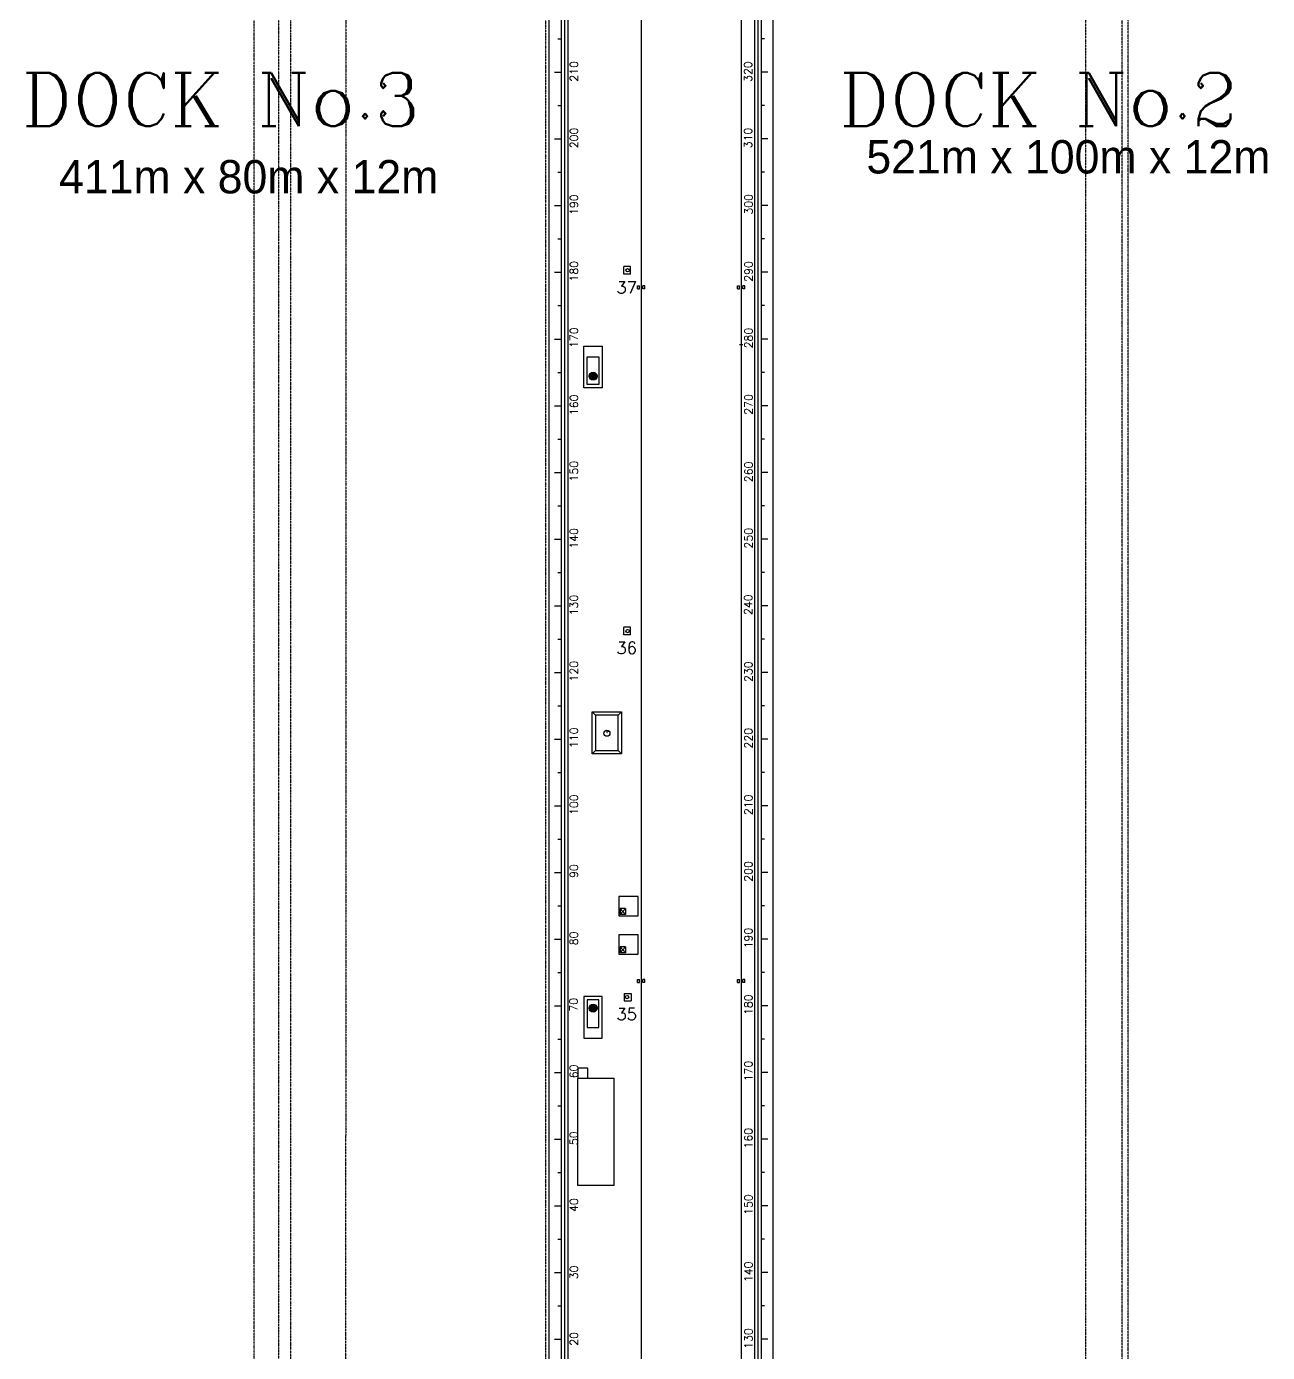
# Model space of a CAD drawing. Header units: inches. Extents: x 2621776591 to 2623670951, y 363331607 to 364354604.
# Drawn here: x 2622566601 to 2622752639, y 363729607 to 363928477 of the extents above; entities that cross this region are included whole.
import ezdxf
from ezdxf.enums import TextEntityAlignment as Align

# ---------------------------------------------------------------- set-up
doc = ezdxf.new("R2010")
doc.units = ezdxf.units.IN
doc.header["$MEASUREMENT"] = 0
for name, pattern in [('BORDERX2', [3.5, 1, -0.5, 1, -0.5, 0, -0.5]), ('CENTER', [2, 1.25, -0.25, 0.25, -0.25]), ('HIDDEN', [0.375, 0.25, -0.125])]:
    doc.linetypes.add(name, pattern=pattern)
for name, color, linetype in [('ANCHOR POINT', 7, 'Continuous'), ('BLDG', 3, 'Continuous'), ('BOLLARD', 1, 'Continuous'), ('Bollard Nos.', 7, 'Continuous'), ('CABLE REELING PIT', 1, 'Continuous'), ('CAPSTAN', 1, 'Continuous'), ('DIM', 8, 'Continuous'), ('Dock CH Text', 8, 'Continuous'), ('Dock Chainage', 8, 'Continuous'), ('LTOWER', 2, 'Continuous'), ('PIER', 7, 'Continuous'), ('TEXT2', 1, 'Continuous')]:
    doc.layers.add(name, color=color, linetype=linetype)
doc.layers.add('CRANE', color=7, linetype='Continuous', true_color=0x7f3f7f)
doc.styles.add('ROMANC', font='romanc')
doc.styles.add('ROMANS', font='romans')
doc.styles.get("Standard").update_dxf_attribs({"font": 'arial.ttf'})
doc.styles.add('style1', font='GOTHIC.TTF')

# ---------------------------------------------------------------- blocks, each defined once
blk = doc.blocks.new('A$C48C768FC')
at = {"layer": 'Dock CH Text'}
blk.add_line((109352, 169155), (109852, 169155), dxfattribs=at)
at = {"layer": 'Dock Chainage'}
for p, q in [((82150, 215000), (82625, 215000)), ((113100, 215000), (112625, 215000)), ((81650, 210000), (82625, 210000)), ((113600, 210000), (112625, 210000)), ((82150, 205000), (82625, 205000)), ((113100, 205000), (112625, 205000)), ((81650, 200000), (82625, 200000)), ((113600, 200000), (112625, 200000)), ((82150, 195000), (82625, 195000)), ((113100, 195000), (112625, 195000)), ((81650, 190000), (82625, 190000)), ((113600, 190000), (112625, 190000)), ((82150, 185000), (82625, 185000)), ((113100, 185000), (112625, 185000)), ((81650, 180000), (82625, 180000)), ((113600, 180000), (112625, 180000)), ((82150, 175000), (82625, 175000)), ((113100, 175000), (112625, 175000)), ((81650, 170000), (82625, 170000)), ((113600, 170000), (112625, 170000)), ((82150, 165000), (82625, 165000)), ((113100, 165000), (112625, 165000)), ((81650, 160000), (82625, 160000)), ((113600, 160000), (112625, 160000)), ((82150, 155000), (82625, 155000)), ((113100, 155000), (112625, 155000)), ((81650, 150000), (82625, 150000)), ((113600, 150000), (112625, 150000)), ((82150, 145000), (82625, 145000)), ((113100, 145000), (112625, 145000)), ((81650, 140000), (82625, 140000)), ((113600, 140000), (112625, 140000)), ((82150, 135000), (82625, 135000)), ((113100, 135000), (112625, 135000)), ((81650, 130000), (82625, 130000)), ((113600, 130000), (112625, 130000)), ((82150, 125000), (82625, 125000)), ((113100, 125000), (112625, 125000)), ((81650, 120000), (82625, 120000)), ((113600, 120000), (112625, 120000)), ((82150, 115000), (82625, 115000)), ((113100, 115000), (112625, 115000)), ((81650, 110000), (82625, 110000)), ((113600, 110000), (112625, 110000)), ((82150, 105000), (82625, 105000)), ((113100, 105000), (112625, 105000)), ((81650, 100000), (82625, 100000)), ((113600, 100000), (112625, 100000)), ((82150, 95000), (82625, 95000)), ((113100, 95000), (112625, 95000)), ((81650, 90000), (82625, 90000)), ((113600, 90000), (112625, 90000)), ((82150, 85000), (82625, 85000)), ((113100, 85000), (112625, 85000)), ((81650, 80000), (82625, 80000)), ((113600, 80000), (112625, 80000)), ((82150, 75000), (82625, 75000)), ((113100, 75000), (112625, 75000)), ((81650, 70000), (82625, 70000)), ((113600, 70000), (112625, 70000)), ((82150, 65000), (82625, 65000)), ((113100, 65000), (112625, 65000)), ((81650, 60000), (82625, 60000)), ((113600, 60000), (112625, 60000)), ((82150, 55000), (82625, 55000)), ((113100, 55000), (112625, 55000)), ((81650, 50000), (82625, 50000)), ((113600, 50000), (112625, 50000)), ((82150, 45000), (82625, 45000)), ((113100, 45000), (112625, 45000)), ((81650, 40000), (82625, 40000)), ((113600, 40000), (112625, 40000)), ((82150, 35000), (82625, 35000)), ((113100, 35000), (112625, 35000)), ((81650, 30000), (82625, 30000)), ((113600, 30000), (112625, 30000)), ((82150, 25000), (82625, 25000)), ((113100, 25000), (112625, 25000)), ((81650, 20000), (82625, 20000)), ((113600, 20000), (112625, 20000))]:
    blk.add_line(p, q, dxfattribs=at)
at = {"layer": 'Dock CH Text', "style": 'ROMANS'}
for s, p in [('210', (85153, 210132)), ('320', (111249, 210107)), ('200', (85153, 200142)), ('310', (111249, 200155)), ('190', (85153, 190151)), ('300', (111324, 190203)), ('180', (85153, 180161)), ('290', (111324, 180130)), ('170', (85153, 170200)), ('280', (111324, 170138)), ('160', (85153, 160129)), ('270', (111324, 160186)), ('150', (85148, 150179)), ('260', (111324, 150073)), ('140', (85148, 140096)), ('250', (111324, 140121)), ('130', (85148, 130087)), ('240', (111278, 130144)), ('120', (85148, 120174)), ('230', (111297, 120111)), ('110', (85148, 110189)), ('220', (111297, 110122)), ('100', (85148, 100154)), ('210', (111297, 100132)), ('200', (111297, 90142)), ('90', (85148, 90198)), ('190', (111297, 80151)), ('70', (85093, 70141)), ('180', (111297, 70161)), ('170', (111297, 60200)), ('160', (111297, 50129)), ('150', (111303, 40179)), ('140', (111303, 30096)), ('130', (111303, 20087))]:
    blk.add_text(s, height=1200, rotation=90, dxfattribs=at).set_placement(p, align=Align.CENTER)
at = {"layer": 'Dock CH Text', "style": 'ROMANS', "width": 1}
for s, p in [('80', (85122, 80096)), ('60', (85117, 60152)), ('50', (85117, 50128)), ('40', (85152, 40104)), ('30', (85152, 30000)), ('20', (85152, 20032))]:
    blk.add_text(s, height=1200, rotation=90, dxfattribs=at).set_placement(p, align=Align.CENTER)
blk = doc.blocks.new('BOLLARD')
at = {"layer": 'BOLLARD'}
for p, q in [((-430, 557.5), (580, 557.5)), ((-430, 557.5), (-430, -557.5)), ((580, 557.5), (580, -557.5)), ((-430, -557.5), (580, -557.5))]:
    blk.add_line(p, q, dxfattribs=at)
blk.add_circle((0, 0), 250, dxfattribs=at)
blk = doc.blocks.new('A$C6b66f7a2')
at = {"layer": 'BOLLARD'}
for p, q in [((2622656139, 363891352), (2622656139, 363892467)), ((2622657149, 363892467), (2622656139, 363892467)), ((2622657149, 363891352), (2622657149, 363892467)), ((2622657149, 363891352), (2622656139, 363891352)), ((2622656139, 363837252), (2622656139, 363838367)), ((2622657149, 363838367), (2622656139, 363838367)), ((2622657149, 363837252), (2622656139, 363837252)), ((2622657149, 363837252), (2622657149, 363838367))]:
    blk.add_line(p, q, dxfattribs=at)
for centre in [(2622656719, 363891910), (2622656719, 363837810)]:
    blk.add_circle(centre, 250, dxfattribs=at)
at = {"layer": 'CAPSTAN', "ltscale": 100}
for p, q in [((2622651426, 363876360), (2622651478, 363876209)), ((2622651438, 363876363), (2622651489, 363876213)), ((2622651560, 363876388), (2622651549, 363876221)), ((2622651572, 363876387), (2622651561, 363876221)), ((2622651694, 363876355), (2622651620, 363876205)), ((2622651705, 363876350), (2622651631, 363876200)), ((2622651191, 363876063), (2622651358, 363876052)), ((2622651191, 363876051), (2622651357, 363876040)), ((2622651207, 363875926), (2622651365, 363875980)), ((2622651211, 363875914), (2622651369, 363875969)), ((2622651224, 363876185), (2622651374, 363876111)), ((2622651229, 363876196), (2622651379, 363876122)), ((2622651275, 363875805), (2622651400, 363875916)), ((2622651283, 363875796), (2622651408, 363875907)), ((2622651305, 363876296), (2622651416, 363876171)), ((2622651314, 363876304), (2622651425, 363876179)), ((2622651334, 363876118), (2622651349, 363876150)), ((2622651383, 363875720), (2622651456, 363875870)), ((2622651394, 363875715), (2622651467, 363875865)), ((2622651516, 363875682), (2622651526, 363875849)), ((2622651528, 363875682), (2622651538, 363875848)), ((2622651540, 363876261), (2622651576, 363876258)), ((2622651653, 363875698), (2622651599, 363875856)), ((2622651664, 363875702), (2622651610, 363875860)), ((2622651773, 363875766), (2622651663, 363875891)), ((2622651782, 363875774), (2622651672, 363875899)), ((2622651805, 363876273), (2622651680, 363876163)), ((2622651813, 363876264), (2622651688, 363876154)), ((2622651859, 363875874), (2622651709, 363875947)), ((2622651864, 363875885), (2622651714, 363875958)), ((2622651876, 363876155), (2622651718, 363876101)), ((2622651880, 363876144), (2622651722, 363876090)), ((2622651897, 363876019), (2622651730, 363876029)), ((2622651896, 363876007), (2622651730, 363876017)), ((2622651191, 363781284), (2622651358, 363781273)), ((2622651191, 363781272), (2622651357, 363781261)), ((2622651207, 363781147), (2622651365, 363781201)), ((2622651211, 363781135), (2622651369, 363781189)), ((2622651224, 363781406), (2622651374, 363781332)), ((2622651229, 363781416), (2622651379, 363781343)), ((2622651275, 363781026), (2622651400, 363781137)), ((2622651283, 363781017), (2622651408, 363781128)), ((2622651305, 363781517), (2622651416, 363781392)), ((2622651314, 363781525), (2622651425, 363781400)), ((2622651334, 363781339), (2622651349, 363781371)), ((2622651383, 363780941), (2622651456, 363781091)), ((2622651394, 363780935), (2622651467, 363781085)), ((2622651426, 363781581), (2622651478, 363781430)), ((2622651438, 363781584), (2622651489, 363781434)), ((2622651516, 363780903), (2622651526, 363781070)), ((2622651528, 363780902), (2622651538, 363781069)), ((2622651540, 363781481), (2622651576, 363781479)), ((2622651560, 363781609), (2622651549, 363781442)), ((2622651572, 363781608), (2622651561, 363781441)), ((2622651653, 363780919), (2622651599, 363781077)), ((2622651664, 363780923), (2622651610, 363781081)), ((2622651694, 363781576), (2622651620, 363781426)), ((2622651705, 363781571), (2622651631, 363781421)), ((2622651773, 363780987), (2622651663, 363781112)), ((2622651782, 363780995), (2622651672, 363781120)), ((2622651805, 363781494), (2622651680, 363781384)), ((2622651813, 363781485), (2622651688, 363781375)), ((2622651859, 363781095), (2622651709, 363781168)), ((2622651864, 363781106), (2622651714, 363781179)), ((2622651876, 363781376), (2622651718, 363781322)), ((2622651880, 363781365), (2622651722, 363781310)), ((2622651897, 363781240), (2622651730, 363781250)), ((2622651896, 363781228), (2622651730, 363781238))]:
    blk.add_line(p, q, dxfattribs=at)
at = {"layer": 'CAPSTAN', "linetype": 'HIDDEN', "ltscale": 100}
for p, q in [((2622651383, 363876013), (2622651257, 363875996)), ((2622651265, 363876109), (2622651388, 363876076)), ((2622651295, 363875890), (2622651404, 363875954)), ((2622651315, 363876210), (2622651415, 363876133)), ((2622651369, 363875806), (2622651446, 363875906)), ((2622651399, 363876284), (2622651463, 363876174)), ((2622651470, 363875756), (2622651503, 363875879)), ((2622651618, 363876313), (2622651585, 363876191)), ((2622651689, 363875786), (2622651625, 363875895)), ((2622651719, 363876264), (2622651642, 363876163)), ((2622651773, 363875860), (2622651672, 363875937)), ((2622651793, 363876180), (2622651683, 363876116)), ((2622651822, 363875961), (2622651700, 363875993)), ((2622651829, 363876073), (2622651704, 363876056)), ((2622651383, 363781234), (2622651257, 363781217)), ((2622651265, 363781329), (2622651388, 363781297)), ((2622651295, 363781111), (2622651404, 363781175)), ((2622651315, 363781430), (2622651415, 363781353)), ((2622651369, 363781026), (2622651446, 363781127)), ((2622651399, 363781505), (2622651463, 363781395)), ((2622651470, 363780977), (2622651503, 363781100)), ((2622651618, 363781534), (2622651585, 363781412)), ((2622651689, 363781006), (2622651625, 363781116)), ((2622651719, 363781485), (2622651642, 363781384)), ((2622651773, 363781081), (2622651672, 363781158)), ((2622651793, 363781401), (2622651683, 363781337)), ((2622651822, 363781182), (2622651700, 363781214)), ((2622651829, 363781294), (2622651704, 363781277))]:
    blk.add_line(p, q, dxfattribs=at)
at = {"layer": 'CAPSTAN', "linetype": 'HIDDEN', "ltscale": 5}
for p, q in [((2622651357, 363876040), (2622651436, 363876035)), ((2622651358, 363876052), (2622651437, 363876047)), ((2622651365, 363875980), (2622651440, 363876006)), ((2622651369, 363875969), (2622651444, 363875994)), ((2622651374, 363876111), (2622651444, 363876077)), ((2622651379, 363876122), (2622651450, 363876087)), ((2622651400, 363875916), (2622651459, 363875968)), ((2622651408, 363875907), (2622651467, 363875959)), ((2622651416, 363876171), (2622651468, 363876112)), ((2622651425, 363876179), (2622651477, 363876119)), ((2622651456, 363875870), (2622651491, 363875941)), ((2622651467, 363875865), (2622651502, 363875935)), ((2622651478, 363876209), (2622651503, 363876135)), ((2622651489, 363876213), (2622651515, 363876139)), ((2622651526, 363875849), (2622651531, 363875928)), ((2622651538, 363875848), (2622651543, 363875927)), ((2622651549, 363876221), (2622651545, 363876143)), ((2622651561, 363876221), (2622651557, 363876142)), ((2622651599, 363875856), (2622651573, 363875931)), ((2622651610, 363875860), (2622651584, 363875935)), ((2622651620, 363876205), (2622651586, 363876134)), ((2622651631, 363876200), (2622651597, 363876129)), ((2622651663, 363875891), (2622651611, 363875950)), ((2622651672, 363875899), (2622651620, 363875958)), ((2622651680, 363876163), (2622651621, 363876111)), ((2622651688, 363876154), (2622651629, 363876102)), ((2622651709, 363875947), (2622651638, 363875982)), ((2622651714, 363875958), (2622651643, 363875993)), ((2622651718, 363876101), (2622651644, 363876075)), ((2622651722, 363876090), (2622651648, 363876064)), ((2622651730, 363876017), (2622651651, 363876022)), ((2622651730, 363876029), (2622651652, 363876034)), ((2622651357, 363781261), (2622651436, 363781256)), ((2622651358, 363781273), (2622651437, 363781268)), ((2622651365, 363781201), (2622651440, 363781226)), ((2622651369, 363781189), (2622651444, 363781215)), ((2622651374, 363781332), (2622651444, 363781298)), ((2622651379, 363781343), (2622651450, 363781308)), ((2622651400, 363781137), (2622651459, 363781189)), ((2622651408, 363781128), (2622651467, 363781180)), ((2622651416, 363781392), (2622651468, 363781332)), ((2622651425, 363781400), (2622651477, 363781340)), ((2622651456, 363781091), (2622651491, 363781162)), ((2622651467, 363781085), (2622651502, 363781156)), ((2622651478, 363781430), (2622651503, 363781356)), ((2622651489, 363781434), (2622651515, 363781359)), ((2622651526, 363781070), (2622651531, 363781149)), ((2622651538, 363781069), (2622651543, 363781148)), ((2622651549, 363781442), (2622651545, 363781363)), ((2622651561, 363781441), (2622651557, 363781363)), ((2622651599, 363781077), (2622651573, 363781152)), ((2622651610, 363781081), (2622651584, 363781156)), ((2622651620, 363781426), (2622651586, 363781355)), ((2622651631, 363781421), (2622651597, 363781350)), ((2622651663, 363781112), (2622651611, 363781171)), ((2622651672, 363781120), (2622651620, 363781179)), ((2622651680, 363781384), (2622651621, 363781331)), ((2622651688, 363781375), (2622651629, 363781322)), ((2622651709, 363781168), (2622651638, 363781203)), ((2622651714, 363781179), (2622651643, 363781214)), ((2622651718, 363781322), (2622651644, 363781296)), ((2622651722, 363781310), (2622651648, 363781285)), ((2622651730, 363781238), (2622651651, 363781243)), ((2622651730, 363781250), (2622651652, 363781255))]:
    blk.add_line(p, q, dxfattribs=at)
at = {"layer": 'CAPSTAN'}
for points in [[(2622650169, 363880535), (2622652919, 363880535), (2622652919, 363874285), (2622650169, 363874285)], [(2622650669, 363878935), (2622652419, 363878935), (2622652419, 363874785), (2622650669, 363874785)], [(2622652919, 363783006), (2622650169, 363783006), (2622650169, 363776756), (2622652919, 363776756)], [(2622652419, 363782506), (2622650669, 363782506), (2622650669, 363778356), (2622652419, 363778356)]]:
    blk.add_lwpolyline(points, close=True, dxfattribs=at)
at = {"layer": 'CAPSTAN', "ltscale": 100}
for centre, radius in [((2622651543, 363876035), 600), ((2622651544, 363876035), 540), ((2622651544, 363876035), 530), ((2622651544, 363876035), 448), ((2622651544, 363876035), 438), ((2622651320, 363876005), 26.6), ((2622651325, 363876093), 26.6), ((2622651320, 363876005), 14.6), ((2622651325, 363876093), 14.6), ((2622651349, 363875921), 26.6), ((2622651349, 363875921), 14.6), ((2622651364, 363876172), 26.6), ((2622651364, 363876172), 14.6), ((2622651407, 363875855), 26.6), ((2622651407, 363875855), 14.6), ((2622651430, 363876230), 26.6), ((2622651430, 363876230), 14.6), ((2622651486, 363875816), 26.6), ((2622651486, 363875816), 14.6), ((2622651514, 363876259), 26.6), ((2622651514, 363876259), 14.6), ((2622651574, 363875811), 26.6), ((2622651574, 363875811), 14.6), ((2622651602, 363876253), 26.6), ((2622651602, 363876253), 14.6), ((2622651657, 363875840), 26.6), ((2622651657, 363875840), 14.6), ((2622651681, 363876214), 26.6), ((2622651681, 363876214), 14.6), ((2622651723, 363875898), 26.6), ((2622651723, 363875898), 14.6), ((2622651739, 363876148), 26.6), ((2622651739, 363876148), 14.6), ((2622651762, 363875977), 26.6), ((2622651768, 363876065), 26.6), ((2622651762, 363875977), 14.6), ((2622651768, 363876065), 14.6), ((2622651543, 363781256), 600), ((2622651544, 363781256), 540), ((2622651544, 363781256), 530), ((2622651544, 363781256), 448), ((2622651544, 363781256), 438), ((2622651320, 363781225), 26.6), ((2622651325, 363781313), 26.6), ((2622651320, 363781225), 14.6), ((2622651325, 363781313), 14.6), ((2622651349, 363781142), 26.6), ((2622651349, 363781142), 14.6), ((2622651364, 363781393), 26.6), ((2622651364, 363781393), 14.6), ((2622651407, 363781076), 26.6), ((2622651407, 363781076), 14.6), ((2622651430, 363781451), 26.6), ((2622651430, 363781451), 14.6), ((2622651486, 363781037), 26.6), ((2622651486, 363781037), 14.6), ((2622651514, 363781479), 26.6), ((2622651514, 363781479), 14.6), ((2622651574, 363781032), 26.6), ((2622651574, 363781032), 14.6), ((2622651602, 363781474), 26.6), ((2622651602, 363781474), 14.6), ((2622651657, 363781060), 26.6), ((2622651657, 363781060), 14.6), ((2622651681, 363781435), 26.6), ((2622651681, 363781435), 14.6), ((2622651723, 363781119), 26.6), ((2622651723, 363781119), 14.6), ((2622651739, 363781369), 26.6), ((2622651739, 363781369), 14.6), ((2622651762, 363781198), 26.6), ((2622651768, 363781286), 26.6), ((2622651762, 363781198), 14.6), ((2622651768, 363781286), 14.6)]:
    blk.add_circle(centre, radius, dxfattribs=at)
at = {"layer": 'CAPSTAN'}
for centre in [(2622651544, 363876035), (2622651544, 363781256)]:
    blk.add_circle(centre, 600, dxfattribs=at)
at = {"layer": 'CAPSTAN', "linetype": 'CENTER', "ltscale": 0.1}
for centre in [(2622651544, 363876035), (2622651544, 363781256)]:
    blk.add_circle(centre, 226, dxfattribs=at)
at = {"layer": 'CAPSTAN', "ltscale": 100}
for centre, radius, start, end in [((2622651544, 363876035), 366, 113.22811, 128.51075), ((2622651407, 363876353), 20, 18.9258, 113.22811), ((2622651457, 363876369), 20, 103.57294, 198.9258), ((2622651552, 363875974), 426, 90.52899, 103.57294), ((2622651548, 363876389), 12, 356.4258, 89.34085), ((2622651584, 363876386), 12, 83.51075, 176.4258), ((2622651544, 363876035), 366, 66.84085, 83.51075), ((2622651683, 363876360), 12, 333.9258, 66.84085), ((2622651715, 363876344), 12, 61.01074, 153.9258), ((2622651544, 363876035), 366, 44.34085, 61.01074), ((2622651190, 363876039), 12, 86.4258, 179.34085), ((2622651544, 363876035), 366, 179.34085, 196.01076), ((2622651544, 363876035), 366, 156.84085, 173.51075), ((2622651192, 363876075), 12, 173.51075, 266.4258), ((2622651204, 363875937), 12, 196.01076, 288.9258), ((2622651215, 363875903), 12, 108.9258, 201.84085), ((2622651544, 363876035), 366, 201.84085, 218.51075), ((2622651218, 363876174), 12, 63.9258, 156.84085), ((2622651234, 363876206), 12, 151.01075, 243.9258), ((2622651544, 363876035), 366, 134.34085, 151.01075), ((2622651267, 363875814), 12, 218.51075, 311.4258), ((2622651291, 363875787), 12, 131.4258, 224.34085), ((2622651544, 363876035), 366, 224.34085, 241.01074), ((2622651296, 363876288), 12, 41.4258, 134.34085), ((2622651323, 363876312), 12, 128.51075, 221.4258), ((2622651357, 363876034), 6, 0.10567, 86.4258), ((2622651358, 363876058), 6, 266.4258, 352.74593), ((2622651544, 363876035), 181, 180.10567, 195.24593), ((2622651544, 363876035), 181, 157.60567, 172.74593), ((2622651363, 363875986), 6, 288.9258, 15.24593), ((2622651372, 363875725), 12, 241.01074, 333.9258), ((2622651371, 363875963), 6, 22.60567, 108.9258), ((2622651371, 363876106), 6, 337.60567, 63.9258), ((2622651544, 363876035), 181, 202.60567, 217.74593), ((2622651381, 363876128), 6, 243.9258, 330.24593), ((2622651544, 363876035), 181, 135.10567, 150.24593), ((2622651405, 363875709), 12, 153.9258, 246.84085), ((2622651396, 363875920), 6, 311.4258, 37.74593), ((2622651544, 363876035), 366, 246.84085, 263.51075), ((2622651412, 363875902), 6, 45.10567, 131.4258), ((2622651411, 363876167), 6, 315.10567, 41.4258), ((2622651544, 363876035), 181, 225.10567, 240.24594), ((2622651429, 363876183), 6, 221.4258, 307.74594), ((2622651544, 363876035), 181, 112.60567, 127.74594), ((2622651451, 363875872), 6, 333.9258, 60.24594), ((2622651473, 363875862), 6, 67.60568, 153.9258), ((2622651472, 363876207), 6, 292.60567, 18.9258), ((2622651544, 363876035), 181, 247.60568, 262.74594), ((2622651495, 363876215), 6, 198.9258, 285.24594), ((2622651544, 363876035), 181, 90.10568, 105.24594), ((2622651504, 363875683), 12, 263.51075, 356.4258), ((2622651520, 363875849), 6, 356.4258, 82.74594), ((2622651540, 363875681), 12, 176.4258, 269.34085), ((2622651544, 363875848), 6, 90.10568, 176.4258), ((2622651544, 363876035), 366, 269.34085, 286.01076), ((2622651543, 363876222), 6, 270.10568, 356.4258), ((2622651544, 363876035), 181, 270.10568, 285.24594), ((2622651567, 363876220), 6, 176.4258, 262.74594), ((2622651544, 363876035), 181, 67.60568, 82.74594), ((2622651593, 363875854), 6, 18.9258, 105.24594), ((2622651616, 363875862), 6, 112.60567, 198.9258), ((2622651615, 363876208), 6, 247.60568, 333.9258), ((2622651544, 363876035), 181, 292.60567, 307.74594), ((2622651637, 363876197), 6, 153.9258, 240.24594), ((2622651544, 363876035), 181, 45.10567, 60.24594), ((2622651641, 363875695), 12, 286.01076, 18.9258), ((2622651658, 363875887), 6, 41.4258, 127.74594), ((2622651675, 363875706), 12, 198.9258, 291.84084), ((2622651676, 363875903), 6, 135.10567, 221.4258), ((2622651676, 363876167), 6, 225.10567, 311.4258), ((2622651544, 363876035), 181, 315.10567, 330.2459), ((2622651544, 363876035), 366, 291.84084, 308.51075), ((2622651692, 363876149), 6, 131.4258, 217.74593), ((2622651544, 363876035), 181, 22.60567, 37.74593), ((2622651706, 363875942), 6, 63.92577, 150.2459), ((2622651716, 363876107), 6, 202.60567, 288.9258), ((2622651544, 363876035), 181, 337.60563, 352.74593), ((2622651717, 363875964), 6, 157.60563, 243.92577), ((2622651724, 363876084), 6, 108.9258, 195.24593), ((2622651544, 363876035), 181, 0.10567, 15.24593), ((2622651729, 363876011), 6, 86.4258, 172.74593), ((2622651731, 363876035), 6, 180.10567, 266.4258), ((2622651764, 363875758), 12, 308.51075, 41.4258), ((2622651791, 363875782), 12, 221.4258, 314.34085), ((2622651544, 363876035), 366, 314.34085, 331.01071), ((2622651797, 363876282), 12, 311.4258, 44.34085), ((2622651821, 363876255), 12, 38.51075, 131.4258), ((2622651544, 363876035), 366, 21.84085, 38.51075), ((2622651853, 363875863), 12, 331.01071, 63.92577), ((2622651869, 363875896), 12, 243.92577, 336.84081), ((2622651872, 363876166), 12, 288.9258, 21.84085), ((2622651884, 363876132), 12, 16.01076, 108.9258), ((2622651544, 363876035), 366, 336.84081, 353.51075), ((2622651544, 363876035), 366, 359.34085, 16.01076), ((2622651895, 363875995), 12, 353.51075, 86.4258), ((2622651898, 363876031), 12, 266.4258, 359.34085), ((2622651190, 363781260), 12, 86.4258, 179.34085), ((2622651544, 363781256), 366, 179.34085, 196.01076), ((2622651544, 363781256), 366, 156.84085, 173.51075), ((2622651192, 363781296), 12, 173.51075, 266.4258), ((2622651204, 363781158), 12, 196.01076, 288.9258), ((2622651215, 363781124), 12, 108.9258, 201.84085), ((2622651544, 363781256), 366, 201.84085, 218.51075), ((2622651218, 363781395), 12, 63.9258, 156.84085), ((2622651234, 363781427), 12, 151.01075, 243.9258), ((2622651544, 363781256), 366, 134.34085, 151.01075), ((2622651267, 363781035), 12, 218.51075, 311.4258), ((2622651291, 363781008), 12, 131.4258, 224.34085), ((2622651544, 363781256), 366, 224.34085, 241.01074), ((2622651296, 363781509), 12, 41.4258, 134.34085), ((2622651323, 363781533), 12, 128.51075, 221.4258), ((2622651544, 363781256), 366, 113.22811, 128.51075), ((2622651357, 363781255), 6, 0.10567, 86.4258), ((2622651358, 363781279), 6, 266.4258, 352.74593), ((2622651544, 363781256), 181, 180.10567, 195.24593), ((2622651544, 363781256), 181, 157.60567, 172.74593), ((2622651363, 363781206), 6, 288.9258, 15.24593), ((2622651372, 363780946), 12, 241.01074, 333.9258), ((2622651371, 363781184), 6, 22.60567, 108.9258), ((2622651371, 363781327), 6, 337.60567, 63.9258), ((2622651544, 363781256), 181, 202.60567, 217.74593), ((2622651381, 363781348), 6, 243.9258, 330.24593), ((2622651544, 363781256), 181, 135.10567, 150.24593), ((2622651405, 363780930), 12, 153.9258, 246.84085), ((2622651407, 363781574), 20, 18.9258, 113.22811), ((2622651396, 363781141), 6, 311.4258, 37.74593), ((2622651544, 363781256), 366, 246.84085, 263.51075), ((2622651412, 363781123), 6, 45.10567, 131.4258), ((2622651411, 363781388), 6, 315.10567, 41.4258), ((2622651544, 363781256), 181, 225.10567, 240.24594), ((2622651429, 363781403), 6, 221.4258, 307.74594), ((2622651544, 363781256), 181, 112.60567, 127.74594), ((2622651457, 363781590), 20, 103.57294, 198.9258), ((2622651552, 363781195), 426, 90.52899, 103.57294), ((2622651451, 363781093), 6, 333.9258, 60.24594), ((2622651473, 363781083), 6, 67.60568, 153.9258), ((2622651472, 363781428), 6, 292.60567, 18.9258), ((2622651544, 363781256), 181, 247.60568, 262.74594), ((2622651495, 363781436), 6, 198.9258, 285.24594), ((2622651544, 363781256), 181, 90.10568, 105.24594), ((2622651504, 363780904), 12, 263.51075, 356.4258), ((2622651520, 363781070), 6, 356.4258, 82.74594), ((2622651540, 363780902), 12, 176.4258, 269.34085), ((2622651544, 363781069), 6, 90.10568, 176.4258), ((2622651544, 363781256), 366, 269.34085, 286.01076), ((2622651543, 363781443), 6, 270.10568, 356.4258), ((2622651544, 363781256), 181, 270.10568, 285.24594), ((2622651548, 363781610), 12, 356.4258, 89.34085), ((2622651567, 363781441), 6, 176.4258, 262.74594), ((2622651544, 363781256), 181, 67.60568, 82.74594), ((2622651584, 363781607), 12, 83.51075, 176.4258), ((2622651544, 363781256), 366, 66.84085, 83.51075), ((2622651593, 363781075), 6, 18.9258, 105.24594), ((2622651616, 363781083), 6, 112.60567, 198.9258), ((2622651615, 363781429), 6, 247.60568, 333.9258), ((2622651544, 363781256), 181, 292.60567, 307.74594), ((2622651637, 363781418), 6, 153.9258, 240.24594), ((2622651544, 363781256), 181, 45.10567, 60.24594), ((2622651641, 363780915), 12, 286.01076, 18.9258), ((2622651658, 363781108), 6, 41.4258, 127.74594), ((2622651675, 363780927), 12, 198.9258, 291.84084), ((2622651676, 363781124), 6, 135.10567, 221.4258), ((2622651676, 363781388), 6, 225.10567, 311.4258), ((2622651544, 363781256), 181, 315.10567, 330.2459), ((2622651544, 363781256), 366, 291.84084, 308.51075), ((2622651692, 363781370), 6, 131.4258, 217.74593), ((2622651544, 363781256), 181, 22.60567, 37.74593), ((2622651683, 363781581), 12, 333.9258, 66.84085), ((2622651706, 363781163), 6, 63.92577, 150.2459), ((2622651715, 363781565), 12, 61.01074, 153.9258), ((2622651716, 363781328), 6, 202.60567, 288.9258), ((2622651544, 363781256), 181, 337.60563, 352.74593), ((2622651717, 363781184), 6, 157.60563, 243.92577), ((2622651724, 363781305), 6, 108.9258, 195.24593), ((2622651544, 363781256), 181, 0.10567, 15.24593), ((2622651544, 363781256), 366, 44.34085, 61.01074), ((2622651729, 363781232), 6, 86.4258, 172.74593), ((2622651731, 363781256), 6, 180.10567, 266.4258), ((2622651764, 363780979), 12, 308.51075, 41.4258), ((2622651791, 363781003), 12, 221.4258, 314.34085), ((2622651544, 363781256), 366, 314.34085, 331.01071), ((2622651797, 363781503), 12, 311.4258, 44.34085), ((2622651821, 363781476), 12, 38.51075, 131.4258), ((2622651544, 363781256), 366, 21.84085, 38.51075), ((2622651853, 363781084), 12, 331.01071, 63.92577), ((2622651869, 363781116), 12, 243.92577, 336.84081), ((2622651872, 363781387), 12, 288.9258, 21.84085), ((2622651884, 363781353), 12, 16.01076, 108.9258), ((2622651544, 363781256), 366, 336.84081, 353.51075), ((2622651544, 363781256), 366, 359.34085, 16.01076), ((2622651895, 363781216), 12, 353.51075, 86.4258), ((2622651898, 363781252), 12, 266.4258, 359.34085)]:
    blk.add_arc(centre, radius, start, end, dxfattribs=at)
at = {"layer": 'CAPSTAN', "linetype": 'HIDDEN', "ltscale": 5}
for centre, start, end in [((2622651544, 363876035), 179.61548, 195.73611), ((2622651544, 363876035), 157.11548, 173.23612), ((2622651544, 363876035), 202.11548, 218.23612), ((2622651544, 363876035), 134.61549, 150.73612), ((2622651544, 363876035), 224.61548, 240.73612), ((2622651544, 363876035), 112.11549, 128.23612), ((2622651544, 363876035), 247.11549, 263.23612), ((2622651544, 363876035), 89.61548, 105.73611), ((2622651544, 363876035), 269.61548, 285.73611), ((2622651544, 363876035), 67.11549, 83.23612), ((2622651544, 363876035), 292.11549, 308.23612), ((2622651544, 363876035), 44.61548, 60.73612), ((2622651544, 363876035), 314.61549, 330.73608), ((2622651544, 363876035), 22.11548, 38.23612), ((2622651544, 363876035), 337.11545, 353.23612), ((2622651544, 363876035), 359.61548, 15.73611), ((2622651544, 363781256), 179.61548, 195.73611), ((2622651544, 363781256), 157.11548, 173.23612), ((2622651544, 363781256), 202.11548, 218.23612), ((2622651544, 363781256), 134.61549, 150.73612), ((2622651544, 363781256), 224.61548, 240.73612), ((2622651544, 363781256), 112.11549, 128.23612), ((2622651544, 363781256), 247.11549, 263.23612), ((2622651544, 363781256), 89.61548, 105.73611), ((2622651544, 363781256), 269.61548, 285.73611), ((2622651544, 363781256), 67.11549, 83.23612), ((2622651544, 363781256), 292.11549, 308.23612), ((2622651544, 363781256), 44.61548, 60.73612), ((2622651544, 363781256), 314.61549, 330.73608), ((2622651544, 363781256), 22.11548, 38.23612), ((2622651544, 363781256), 337.11545, 353.23612), ((2622651544, 363781256), 359.61548, 15.73611)]:
    blk.add_arc(centre, 108, start, end, dxfattribs=at)
at = {"layer": 'BOLLARD'}
blk.add_blockref('BOLLARD', (2622656644, 363782910), dxfattribs=at)
at = {"layer": 'Bollard Nos.', "style": 'ROMANS'}
for s, p in [('37', (2622655038, 363888429)), ('36', (2622655038, 363834369)), ('35', (2622655038, 363779456))]:
    blk.add_text(s, height=1800, dxfattribs=at).set_placement(p)

msp = doc.modelspace()

# ---------------------------------------------------------------- linework, layer by layer
at = {"layer": 'ANCHOR POINT'}
for p, q in [((2622658208.8, 363889559.8), (2622658508.8, 363889559.8)), ((2622658208.8, 363889109.8), (2622658208.8, 363889559.8)), ((2622658208.8, 363889109.8), (2622658508.8, 363889109.8)), ((2622658508.8, 363889109.8), (2622658508.8, 363889559.8)), ((2622659278.8, 363889559.8), (2622658978.8, 363889559.8)), ((2622658978.8, 363889109.8), (2622658978.8, 363889559.8)), ((2622659278.8, 363889109.8), (2622658978.8, 363889109.8)), ((2622659278.8, 363889109.8), (2622659278.8, 363889559.8)), ((2622673208.8, 363889559.8), (2622673508.8, 363889559.8)), ((2622673208.8, 363889109.8), (2622673208.8, 363889559.8)), ((2622673208.8, 363889109.8), (2622673508.8, 363889109.8)), ((2622673508.8, 363889109.8), (2622673508.8, 363889559.8)), ((2622674278.8, 363889559.8), (2622673978.8, 363889559.8)), ((2622673978.8, 363889109.8), (2622673978.8, 363889559.8)), ((2622674278.8, 363889109.8), (2622673978.8, 363889109.8)), ((2622674278.8, 363889109.8), (2622674278.8, 363889559.8)), ((2622658208.8, 363785559.8), (2622658508.8, 363785559.8)), ((2622658208.8, 363785109.8), (2622658208.8, 363785559.8)), ((2622658208.8, 363785109.8), (2622658508.8, 363785109.8)), ((2622658508.8, 363785109.8), (2622658508.8, 363785559.8)), ((2622658978.8, 363785109.8), (2622658978.8, 363785559.8)), ((2622659278.8, 363785559.8), (2622658978.8, 363785559.8)), ((2622659278.8, 363785109.8), (2622658978.8, 363785109.8)), ((2622659278.8, 363785109.8), (2622659278.8, 363785559.8)), ((2622673208.8, 363785559.8), (2622673508.8, 363785559.8)), ((2622673208.8, 363785109.8), (2622673208.8, 363785559.8)), ((2622673208.8, 363785109.8), (2622673508.8, 363785109.8)), ((2622673508.8, 363785109.8), (2622673508.8, 363785559.8)), ((2622674278.8, 363785559.8), (2622673978.8, 363785559.8)), ((2622673978.8, 363785109.8), (2622673978.8, 363785559.8)), ((2622674278.8, 363785109.8), (2622673978.8, 363785109.8)), ((2622674278.8, 363785109.8), (2622674278.8, 363785559.8))]:
    msp.add_line(p, q, dxfattribs=at)
at = {"layer": 'BLDG'}
for p, q in [((2622650748.8, 363772244.6), (2622649248.8, 363772244.6)), ((2622649248.8, 363772244.6), (2622649248.8, 363770744.6)), ((2622650748.8, 363770744.6), (2622650748.8, 363772244.6)), ((2622649228.8, 363770744.6), (2622654678.8, 363770744.6)), ((2622649228.8, 363754644.6), (2622649228.8, 363770744.6)), ((2622654678.8, 363754644.6), (2622654678.8, 363770744.6)), ((2622654678.8, 363754644.6), (2622649228.8, 363754644.6))]:
    msp.add_line(p, q, dxfattribs=at)
at = {"layer": 'CABLE REELING PIT'}
for p, q in [((2622655413.8, 363797991.1), (2622655413.8, 363795091.1)), ((2622658294.8, 363797991.1), (2622655413.8, 363797991.1)), ((2622658294.8, 363795091.1), (2622658294.8, 363797991.1)), ((2622655413.8, 363795091.1), (2622658294.8, 363795091.1)), ((2622656413.8, 363795291.1), (2622655613.8, 363796211.1)), ((2622656413.8, 363796211.1), (2622655613.8, 363795291.1)), ((2622656413.8, 363796211.1), (2622655613.8, 363796211.1)), ((2622655613.8, 363796211.1), (2622655613.8, 363795291.1)), ((2622656413.8, 363795291.1), (2622655613.8, 363795291.1)), ((2622656413.8, 363796211.1), (2622656413.8, 363795291.1)), ((2622658294.8, 363792241.1), (2622655413.8, 363792241.1)), ((2622655413.8, 363792241.1), (2622655413.8, 363789341.1)), ((2622658294.8, 363789341.1), (2622658294.8, 363792241.1)), ((2622655413.8, 363789341.1), (2622658294.8, 363789341.1)), ((2622656413.8, 363790461.1), (2622655613.8, 363790461.1)), ((2622655613.8, 363790461.1), (2622655613.8, 363789541.1)), ((2622656413.8, 363789541.1), (2622655613.8, 363790461.1)), ((2622656413.8, 363790461.1), (2622655613.8, 363789541.1)), ((2622656413.8, 363789541.1), (2622655613.8, 363789541.1)), ((2622656413.8, 363790461.1), (2622656413.8, 363789541.1))]:
    msp.add_line(p, q, dxfattribs=at)
at = {"layer": 'CRANE', "linetype": 'BORDERX2'}
for p, q in [((2622644440.4, 363590436.3, -3307.3), (2622644440.4, 364111023.7)), ((2622606242, 363477803.7, 0), (2622606243.9, 364108242.3, 0)), ((2622614456.8, 364088548.4, 0), (2622614438.4, 363567024.6, 0)), ((2622600758.2, 363506844.1, 0), (2622600743.8, 364077742.3, 0)), ((2622731741.9, 363508303.7, 0), (2622731743.9, 364077742.3, 0)), ((2622604368.9, 364066077.7, 0), (2622604389.3, 363543612.9, 0))]:
    msp.add_line(p, q, dxfattribs=at)
at = {"layer": 'CRANE', "linetype": 'BORDERX2', "elevation": 0}
for points in [[(2622730843.7, 363612984.6), (2622730843.7, 364108242.3)], [(2622725343.8, 364077742.3), (2622725391.1, 363643003.3)]]:
    msp.add_lwpolyline(points, dxfattribs=at)
at = {"layer": 'LTOWER'}
for p, q in [((2622651418.8, 363825709.8), (2622655818.8, 363825709.8)), ((2622651418.8, 363819384.8), (2622651418.8, 363825709.8)), ((2622651918.8, 363825209.8), (2622651418.8, 363825709.8)), ((2622655318.8, 363825209.8), (2622651918.8, 363825209.8)), ((2622651918.8, 363825209.8), (2622651918.8, 363819884.8)), ((2622655318.8, 363825209.8), (2622655818.8, 363825709.8)), ((2622655318.8, 363819884.8), (2622655318.8, 363825209.8)), ((2622655818.8, 363825709.8), (2622655818.8, 363819384.8)), ((2622651918.8, 363819884.8), (2622651418.8, 363819384.8)), ((2622651418.8, 363819384.8), (2622651418.8, 363819384.8)), ((2622655818.8, 363819384.8), (2622651418.8, 363819384.8)), ((2622651918.8, 363819884.8), (2622655318.8, 363819884.8)), ((2622655318.8, 363819884.8), (2622655818.8, 363819384.8)), ((2622655818.8, 363819384.8), (2622655818.8, 363819384.8))]:
    msp.add_line(p, q, dxfattribs=at)
msp.add_circle((2622653618.8, 363822475.3), 450, dxfattribs=at)
at = {"layer": 'PIER'}
for p, q in [((2622644943.8, 363711609.8), (2622644943.8, 364138609.7)), ((2622678543.8, 363601609.7), (2622678543.8, 364138609.7)), ((2622646743.8, 364128083.9), (2622646743.8, 363707849.7)), ((2622647243.8, 364127808.9), (2622647243.8, 363701859.7)), ((2622647743.8, 364127808.9), (2622647743.8, 363700409.7)), ((2622675743.8, 364127809), (2622675743.8, 363589059.7)), ((2622676243.8, 364127809), (2622676243.8, 363590609.7)), ((2622676743.8, 364128084), (2622676743.8, 363597109.7))]:
    msp.add_line(p, q, dxfattribs=at)
at = {"layer": 'TEXT2'}
for p, q in [((2622658743.8, 364117244.8), (2622658743.8, 363458624.8)), ((2622673743.8, 364117244.8), (2622673743.8, 363458624.8))]:
    msp.add_line(p, q, dxfattribs=at)

# ---------------------------------------------------------------- block references
at = {"layer": 'DIM'}
msp.add_blockref('A$C6b66f7a2', (0, 0), dxfattribs=at)
at = {"layer": 'Dock Chainage'}
msp.add_blockref('A$C48C768FC', (2622564118.7, 363711609.7), dxfattribs=at)

# ---------------------------------------------------------------- texts
at = {"color": 6}
for s, height, style, p in [('DOCK No.3', 8000, 'ROMANC', (2622565915.7, 363913506.9, 0)), ('DOCK No.2', 8000, 'ROMANC', (2622688476, 363913506.9, 0)), ('521m x 100m x 12m', 5000.001, 'style1', (2622692506.1, 363906435.9, 0)), ('411m x 80m x 12m', 5000.001, 'style1', (2622571478.1, 363903450.2, 0))]:
    msp.add_text(s, height=height, dxfattribs=dict(at, style=style)).set_placement(p)
at = {"layer": 'LTOWER'}
msp.add_text('*', height=900.9, rotation=349.22049, dxfattribs=at).set_placement((2622653618.8, 363822475.3), align=Align.MIDDLE)

doc.saveas('drawing.dxf')
